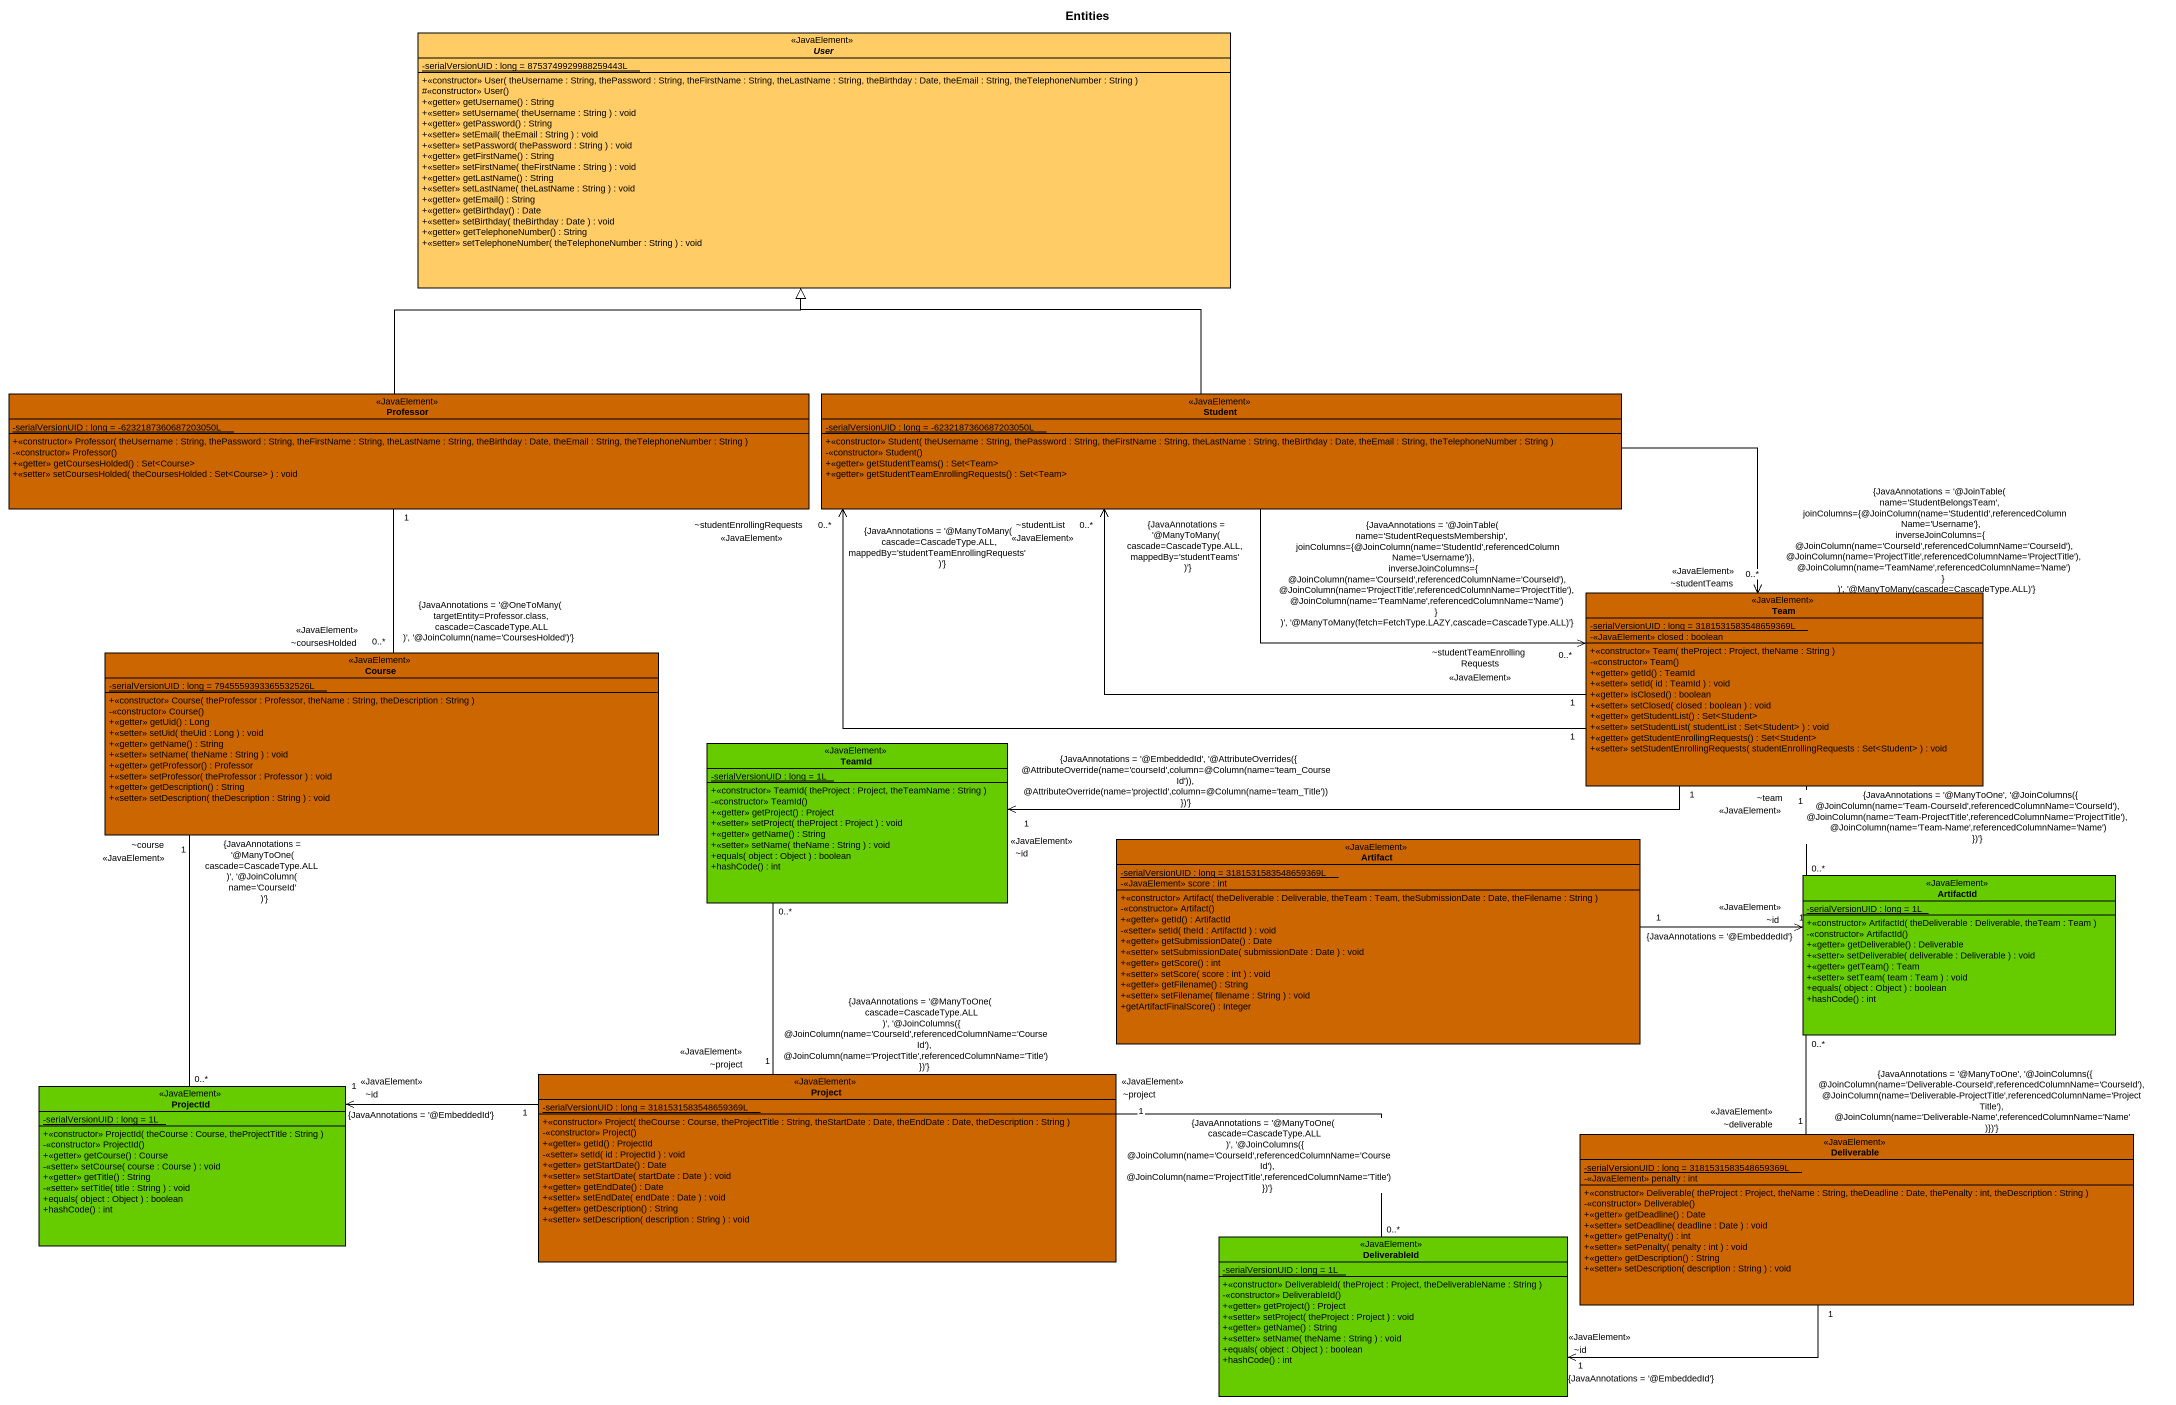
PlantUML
@startuml
title Entities
hide circle
hide empty members
skinparam classAttributeIconSize 0
abstract class User <<JavaElement>> #FFCC66 {
  {static} -serialVersionUID : long = 8753749929988259443L
  +<<constructor>> User( theUsername : String, thePassword : String, theFirstName : String, theLastName : String, theBirthday : Date, theEmail : String, theTelephoneNumber : String )
  #<<constructor>> User()
  +<<getter>> getUsername() : String
  +<<setter>> setUsername( theUsername : String ) : void
  +<<getter>> getPassword() : String
  +<<setter>> setEmail( theEmail : String ) : void
  +<<setter>> setPassword( thePassword : String ) : void
  +<<getter>> getFirstName() : String
  +<<setter>> setFirstName( theFirstName : String ) : void
  +<<getter>> getLastName() : String
  +<<setter>> setLastName( theLastName : String ) : void
  +<<getter>> getEmail() : String
  +<<getter>> getBirthday() : Date
  +<<setter>> setBirthday( theBirthday : Date ) : void
  +<<getter>> getTelephoneNumber() : String
  +<<setter>> setTelephoneNumber( theTelephoneNumber : String ) : void
}
class Professor <<JavaElement>> #CC6600 {
  {static} -serialVersionUID : long = -6232187360687203050L
  +<<constructor>> Professor( theUsername : String, thePassword : String, theFirstName : String, theLastName : String, theBirthday : Date, theEmail : String, theTelephoneNumber : String )
  -<<constructor>> Professor()
  +<<getter>> getCoursesHolded() : Set<Course>
  +<<setter>> setCoursesHolded( theCoursesHolded : Set<Course> ) : void
}
class Student <<JavaElement>> #CC6600 {
  {static} -serialVersionUID : long = -6232187360687203050L
  +<<constructor>> Student( theUsername : String, thePassword : String, theFirstName : String, theLastName : String, theBirthday : Date, theEmail : String, theTelephoneNumber : String )
  -<<constructor>> Student()
  +<<getter>> getStudentTeams() : Set<Team>
  +<<getter>> getStudentTeamEnrollingRequests() : Set<Team>
}
class Team <<JavaElement>> #CC6600 {
  {static} -serialVersionUID : long = 3181531583548659369L
  -<<JavaElement>> closed : boolean
  +<<constructor>> Team( theProject : Project, theName : String )
  -<<constructor>> Team()
  +<<getter>> getId() : TeamId
  +<<setter>> setId( id : TeamId ) : void
  +<<getter>> isClosed() : boolean
  +<<setter>> setClosed( closed : boolean ) : void
  +<<getter>> getStudentList() : Set<Student>
  +<<setter>> setStudentList( studentList : Set<Student> ) : void
  +<<getter>> getStudentEnrollingRequests() : Set<Student>
  +<<setter>> setStudentEnrollingRequests( studentEnrollingRequests : Set<Student> ) : void
}
class Course <<JavaElement>> #CC6600 {
  {static} -serialVersionUID : long = 7945559393365532526L
  +<<constructor>> Course( theProfessor : Professor, theName : String, theDescription : String )
  -<<constructor>> Course()
  +<<getter>> getUid() : Long
  +<<setter>> setUid( theUid : Long ) : void
  +<<getter>> getName() : String
  +<<setter>> setName( theName : String ) : void
  +<<getter>> getProfessor() : Professor
  +<<setter>> setProfessor( theProfessor : Professor ) : void
  +<<getter>> getDescription() : String
  +<<setter>> setDescription( theDescription : String ) : void
}
class TeamId <<JavaElement>> #66CC00 {
  {static} -serialVersionUID : long = 1L
  +<<constructor>> TeamId( theProject : Project, theTeamName : String )
  -<<constructor>> TeamId()
  +<<getter>> getProject() : Project
  +<<setter>> setProject( theProject : Project ) : void
  +<<getter>> getName() : String
  +<<setter>> setName( theName : String ) : void
  +equals( object : Object ) : boolean
  +hashCode() : int
}
class "Artifact" as Artifact_ <<JavaElement>> #CC6600 {
  {static} -serialVersionUID : long = 3181531583548659369L
  -<<JavaElement>> score : int
  +<<constructor>> Artifact( theDeliverable : Deliverable, theTeam : Team, theSubmissionDate : Date, theFilename : String )
  -<<constructor>> Artifact()
  +<<getter>> getId() : ArtifactId
  -<<setter>> setId( theId : ArtifactId ) : void
  +<<getter>> getSubmissionDate() : Date
  +<<setter>> setSubmissionDate( submissionDate : Date ) : void
  +<<getter>> getScore() : int
  +<<setter>> setScore( score : int ) : void
  +<<getter>> getFilename() : String
  +<<setter>> setFilename( filename : String ) : void
  +getArtifactFinalScore() : Integer
}
class ArtifactId <<JavaElement>> #66CC00 {
  {static} -serialVersionUID : long = 1L
  +<<constructor>> ArtifactId( theDeliverable : Deliverable, theTeam : Team )
  -<<constructor>> ArtifactId()
  +<<getter>> getDeliverable() : Deliverable
  +<<setter>> setDeliverable( deliverable : Deliverable ) : void
  +<<getter>> getTeam() : Team
  +<<setter>> setTeam( team : Team ) : void
  +equals( object : Object ) : boolean
  +hashCode() : int
}
class ProjectId <<JavaElement>> #66CC00 {
  {static} -serialVersionUID : long = 1L
  +<<constructor>> ProjectId( theCourse : Course, theProjectTitle : String )
  -<<constructor>> ProjectId()
  +<<getter>> getCourse() : Course
  -<<setter>> setCourse( course : Course ) : void
  +<<getter>> getTitle() : String
  -<<setter>> setTitle( title : String ) : void
  +equals( object : Object ) : boolean
  +hashCode() : int
}
class Project <<JavaElement>> #CC6600 {
  {static} -serialVersionUID : long = 3181531583548659369L
  +<<constructor>> Project( theCourse : Course, theProjectTitle : String, theStartDate : Date, theEndDate : Date, theDescription : String )
  -<<constructor>> Project()
  +<<getter>> getId() : ProjectId
  -<<setter>> setId( id : ProjectId ) : void
  +<<getter>> getStartDate() : Date
  +<<setter>> setStartDate( startDate : Date ) : void
  +<<getter>> getEndDate() : Date
  +<<setter>> setEndDate( endDate : Date ) : void
  +<<getter>> getDescription() : String
  +<<setter>> setDescription( description : String ) : void
}
class Deliverable <<JavaElement>> #CC6600 {
  {static} -serialVersionUID : long = 3181531583548659369L
  -<<JavaElement>> penalty : int
  +<<constructor>> Deliverable( theProject : Project, theName : String, theDeadline : Date, thePenalty : int, theDescription : String )
  -<<constructor>> Deliverable()
  +<<getter>> getDeadline() : Date
  +<<setter>> setDeadline( deadline : Date ) : void
  +<<getter>> getPenalty() : int
  +<<setter>> setPenalty( penalty : int ) : void
  +<<getter>> getDescription() : String
  +<<setter>> setDescription( description : String ) : void
}
class DeliverableId <<JavaElement>> #66CC00 {
  {static} -serialVersionUID : long = 1L
  +<<constructor>> DeliverableId( theProject : Project, theDeliverableName : String )
  -<<constructor>> DeliverableId()
  +<<getter>> getProject() : Project
  +<<setter>> setProject( theProject : Project ) : void
  +<<getter>> getName() : String
  +<<setter>> setName( theName : String ) : void
  +equals( object : Object ) : boolean
  +hashCode() : int
}
Professor -up-|> User
Student -up-|> User
Student "~studentList\n<<JavaElement>>\n0..*\n{JavaAnnotations = '@ManyToMany( cascade=CascadeType.ALL, mappedBy='studentTeams' )'}" <-right- "1" Team
Student "~studentEnrollingRequests\n<<JavaElement>>\n0..*\n{JavaAnnotations = '@ManyToMany( cascade=CascadeType.ALL, mappedBy='studentTeamEnrollingRequests' )'}" <-right- "1" Team
Team "~studentTeams\n<<JavaElement>>\n0..*\n{JavaAnnotations = '@JoinTable( name='StudentBelongsTeam', joinColumns={@JoinColumn(name='StudentId',referencedColumnName='Username'}, inverseJoinColumns={ @JoinColumn(name='CourseId',referencedColumnName='CourseId'), @JoinColumn(name='ProjectTitle',referencedColumnName='ProjectTitle'), @JoinColumn(name='TeamName',referencedColumnName='Name') } )', '@ManyToMany(cascade=CascadeType.ALL)'}" <-left- Student
Team "~studentTeamEnrollingRequests\n<<JavaElement>>\n0..*\n{JavaAnnotations = '@JoinTable( name='StudentRequestsMembership', joinColumns={@JoinColumn(name='StudentId',referencedColumnName='Username')}, inverseJoinColumns={ @JoinColumn(name='CourseId',referencedColumnName='CourseId'), @JoinColumn(name='ProjectTitle',referencedColumnName='ProjectTitle'), @JoinColumn(name='TeamName',referencedColumnName='Name') } )', '@ManyToMany(fetch=FetchType.LAZY,cascade=CascadeType.ALL)'}" <-left- Student
Team "~team\n<<JavaElement>>\n{JavaAnnotations = '@ManyToOne', '@JoinColumns({ @JoinColumn(name='Team-CourseId',referencedColumnName='CourseId'), @JoinColumn(name='Team-ProjectTitle',referencedColumnName='ProjectTitle'), @JoinColumn(name='Team-Name',referencedColumnName='Name') })'}\n1" -- "0..*" ArtifactId
Course "~coursesHolded\n<<JavaElement>>\n0..*\n{JavaAnnotations = '@OneToMany( targetEntity=Professor.class, cascade=CascadeType.ALL )', '@JoinColumn(name='CoursesHolded')'}" -up- "1" Professor
Course "~course\n<<JavaElement>>\n{JavaAnnotations = '@ManyToOne( cascade=CascadeType.ALL )', '@JoinColumn( name='CourseId' )'}\n1" -- "0..*" ProjectId
TeamId "~id\n<<JavaElement>>\n{JavaAnnotations = '@EmbeddedId', '@AttributeOverrides({ @AttributeOverride(name='courseId',column=@Column(name='team_CourseId')), @AttributeOverride(name='projectId',column=@Column(name='team_Title')) })'}\n1" <-right- "1" Team
ArtifactId "~id\n<<JavaElement>>\n{JavaAnnotations = '@EmbeddedId'}\n1" <-left- "1" Artifact_
ProjectId "~id\n<<JavaElement>>\n{JavaAnnotations = '@EmbeddedId'}\n1" <-right- "1" Project
Project "~project\n<<JavaElement>>\n{JavaAnnotations = '@ManyToOne( cascade=CascadeType.ALL )', '@JoinColumns({ @JoinColumn(name='CourseId',referencedColumnName='CourseId'), @JoinColumn(name='ProjectTitle',referencedColumnName='Title') })'}\n1" -up- "0..*" TeamId
Project "~project\n<<JavaElement>>\n{JavaAnnotations = '@ManyToOne( cascade=CascadeType.ALL )', '@JoinColumns({ @JoinColumn(name='CourseId',referencedColumnName='CourseId'), @JoinColumn(name='ProjectTitle',referencedColumnName='Title') })'}\n1" -right- "0..*" DeliverableId
Deliverable "~deliverable\n<<JavaElement>>\n{JavaAnnotations = '@ManyToOne', '@JoinColumns({ @JoinColumn(name='Deliverable-CourseId',referencedColumnName='CourseId'), @JoinColumn(name='Deliverable-ProjectTitle',referencedColumnName='ProjectTitle'), @JoinColumn(name='Deliverable-Name',referencedColumnName='Name' )})'}\n1" -up- "0..*" ArtifactId
DeliverableId "~id\n<<JavaElement>>\n{JavaAnnotations = '@EmbeddedId'}\n1" <-right- "1" Deliverable
@enduml
